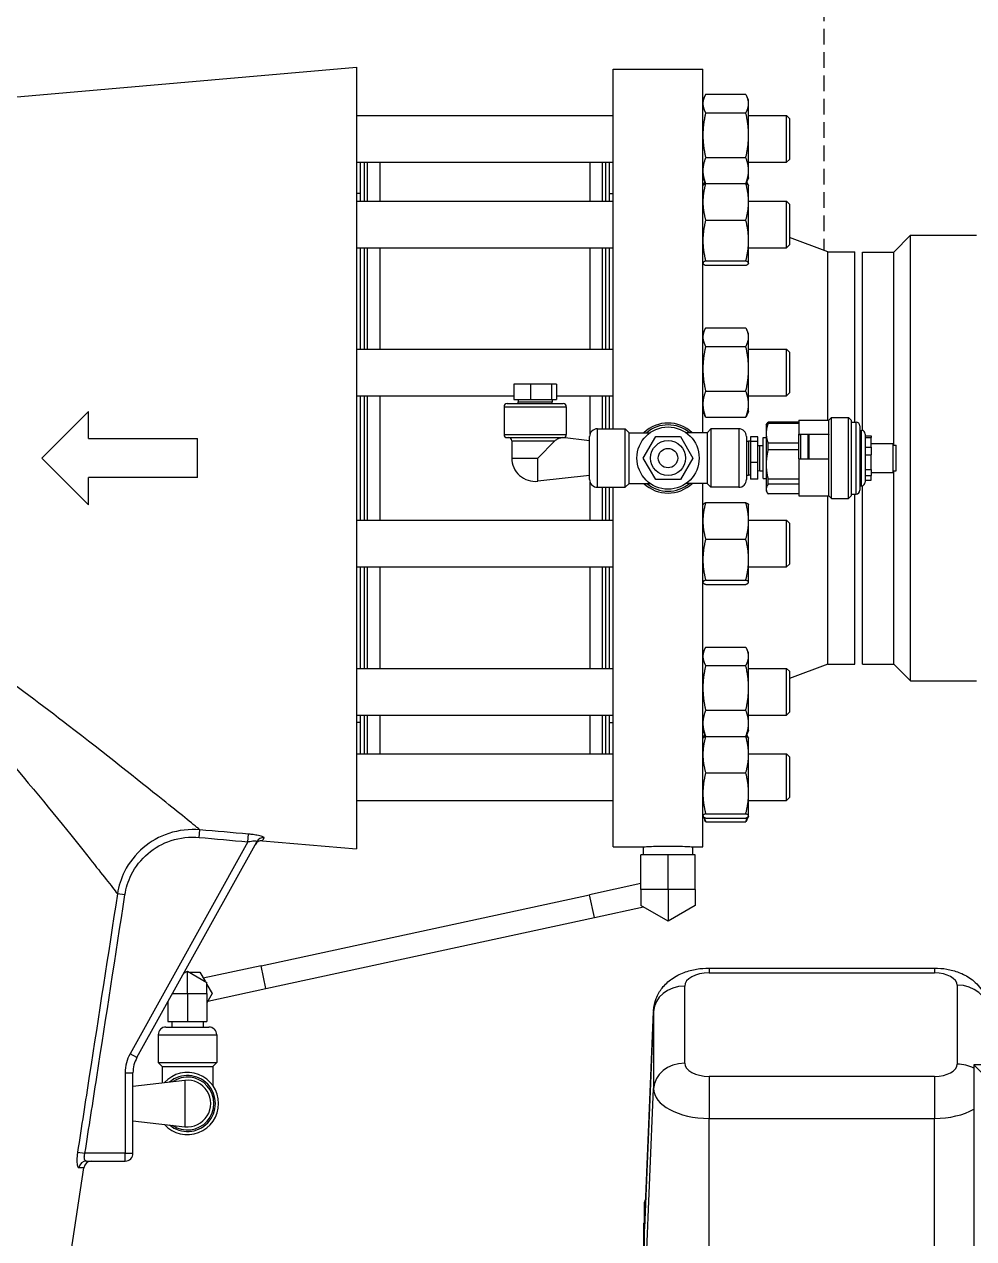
# Model space of a CAD drawing. Header units: inches. Extents: x -883 to 808, y -248 to 1051.
# Drawn here: x 307.7 to 322.95, y -110.91 to -91.39 of the extents above; entities that cross this region are included whole.
import ezdxf

# ---------------------------------------------------------------- set-up
doc = ezdxf.new("R2010")
doc.units = ezdxf.units.IN
doc.header["$MEASUREMENT"] = 0
doc.linetypes.add('HIDDEN', pattern=[0.375, 0.25, -0.125])
doc.layers.get('0').update_dxf_attribs({"linetype": 'CONTINUOUS'})
doc.layers.add('EQUIPMENT - COMPRESSORS', color=41, linetype='CONTINUOUS')
doc.layers.add('P-HSS', color=6, linetype='CONTINUOUS')

# ---------------------------------------------------------------- blocks, each defined once
blk = doc.blocks.new('A$Ce5854fb8')
for p, q in [((76.151, 85.101), (84.135, 85.8)), ((84.135, 85.8), (84.135, 73.234)), ((88.258, 79.987), (88.258, 85.767)), ((88.258, 85.767), (89.698, 85.767)), ((89.698, 79.924), (89.698, 85.767)), ((89.698, 85.271), (89.727, 85.332)), ((89.743, 85.364), (90.387, 85.364)), ((90.432, 85.271), (90.404, 85.332)), ((90.432, 85.215), (90.432, 85.271)), ((90.432, 84.707), (90.432, 85.215)), ((84.135, 85.021), (88.258, 85.021)), ((89.743, 85.066), (90.387, 85.066)), ((90.432, 85.021), (91.042, 85.021)), ((91.042, 84.271), (91.042, 85.021)), ((91.088, 84.974), (91.042, 85.021)), ((91.088, 84.974), (91.088, 84.318)), ((90.432, 84.138), (90.432, 84.707)), ((89.743, 84.347), (90.387, 84.347)), ((84.135, 84.271), (88.258, 84.271)), ((84.198, 83.647), (84.198, 84.271)), ((84.261, 83.647), (84.261, 84.271)), ((84.311, 83.647), (84.311, 84.271)), ((84.511, 83.647), (84.511, 84.271)), ((87.886, 83.647), (87.886, 84.271)), ((88.086, 83.647), (88.086, 84.271)), ((88.136, 83.647), (88.136, 84.271)), ((88.198, 83.647), (88.198, 84.271)), ((90.432, 84.271), (91.042, 84.271)), ((90.432, 84.021), (90.432, 84.138)), ((91.088, 84.318), (91.042, 84.271)), ((89.698, 84.021), (89.727, 83.96)), ((89.7, 83.9), (89.727, 83.958)), ((90.432, 84.021), (90.404, 83.96)), ((90.431, 83.9), (90.404, 83.958)), ((84.198, 83.767), (84.135, 83.767)), ((88.198, 83.767), (88.258, 83.767)), ((89.698, 83.897), (89.7, 83.9)), ((89.743, 83.929), (90.387, 83.929)), ((90.432, 83.897), (90.431, 83.9)), ((90.432, 83.635), (90.432, 83.897)), ((84.135, 83.647), (88.258, 83.647)), ((90.432, 83.647), (91.042, 83.647)), ((90.432, 83.013), (90.432, 83.635)), ((91.042, 82.897), (91.042, 83.647)), ((91.088, 83.6), (91.042, 83.647)), ((91.088, 83.6), (91.088, 82.944)), ((89.743, 83.342), (90.387, 83.342)), ((90.432, 82.65), (90.432, 83.013)), ((91.707, 82.832), (91.088, 83.061)), ((92.763, 82.829), (93.031, 83.097)), ((93.031, 75.937), (93.031, 83.097)), ((93.031, 83.097), (94.094, 83.097)), ((84.135, 82.897), (88.258, 82.897)), ((84.198, 81.266), (84.198, 82.897)), ((84.261, 81.266), (84.261, 82.897)), ((84.311, 81.266), (84.311, 82.897)), ((84.511, 81.266), (84.511, 82.897)), ((87.886, 81.266), (87.886, 82.897)), ((88.086, 81.266), (88.086, 82.897)), ((88.136, 81.266), (88.136, 82.897)), ((88.198, 81.266), (88.198, 82.897)), ((90.432, 82.897), (91.042, 82.897)), ((91.088, 82.944), (91.042, 82.897)), ((91.707, 80.126), (91.707, 82.832)), ((91.707, 82.832), (92.138, 82.832)), ((92.138, 80.095), (92.138, 82.832)), ((92.263, 79.96), (92.263, 82.829)), ((92.263, 82.829), (92.763, 82.829)), ((92.763, 79.722), (92.763, 82.829)), ((89.698, 82.647), (89.7, 82.644)), ((89.743, 82.685), (90.387, 82.685)), ((89.743, 82.615), (90.387, 82.615)), ((90.432, 82.647), (90.431, 82.644)), ((90.432, 82.647), (90.432, 82.65)), ((89.743, 81.61), (90.387, 81.61)), ((89.698, 81.516), (89.727, 81.578)), ((90.432, 81.516), (90.404, 81.578)), ((90.432, 81.46), (90.432, 81.516)), ((90.432, 80.952), (90.432, 81.46)), ((84.135, 81.266), (88.258, 81.266)), ((89.743, 81.311), (90.387, 81.311)), ((90.432, 81.266), (91.042, 81.266)), ((91.042, 80.516), (91.042, 81.266)), ((91.088, 81.219), (91.042, 81.266)), ((91.088, 81.219), (91.088, 80.563)), ((90.432, 80.383), (90.432, 80.952)), ((86.662, 80.707), (86.662, 80.457)), ((86.928, 80.707), (86.662, 80.707)), ((86.928, 80.707), (86.928, 80.457)), ((87.268, 80.707), (86.928, 80.707)), ((87.344, 80.707), (87.268, 80.707)), ((87.268, 80.707), (87.268, 80.457)), ((87.344, 80.707), (87.344, 80.457)), ((84.135, 80.516), (86.662, 80.516)), ((84.198, 78.518), (84.198, 80.516)), ((84.261, 78.518), (84.261, 80.516)), ((84.311, 78.518), (84.311, 80.516)), ((84.511, 78.518), (84.511, 80.516)), ((86.662, 80.457), (86.928, 80.457)), ((86.73, 80.457), (86.73, 80.423)), ((86.73, 80.423), (87.277, 80.423)), ((86.731, 80.392), (86.73, 80.423)), ((86.928, 80.457), (87.268, 80.457)), ((87.268, 80.457), (87.344, 80.457)), ((87.276, 80.392), (87.277, 80.423)), ((87.277, 80.457), (87.277, 80.423)), ((87.344, 80.516), (88.258, 80.516)), ((87.886, 79.905), (87.886, 80.516)), ((88.086, 79.987), (88.086, 80.516)), ((88.136, 79.987), (88.136, 80.516)), ((88.198, 79.987), (88.198, 80.516)), ((89.743, 80.593), (90.387, 80.593)), ((90.432, 80.516), (91.042, 80.516)), ((91.088, 80.563), (91.042, 80.516)), ((79.827, 80.267), (79.077, 79.517)), ((79.827, 79.829), (79.827, 80.267)), ((86.503, 80.342), (87.503, 80.342)), ((86.503, 80.342), (86.503, 79.895)), ((86.553, 80.392), (87.453, 80.392)), ((87.503, 80.342), (87.503, 79.895)), ((89.698, 80.266), (89.727, 80.205)), ((90.432, 80.266), (90.404, 80.205)), ((90.432, 80.266), (90.432, 80.383)), ((89.743, 80.173), (90.387, 80.173)), ((90.715, 80.045), (90.732, 80.075)), ((90.715, 80.045), (90.715, 79.914)), ((90.745, 80.072), (90.745, 80.094)), ((91.24, 80.094), (90.745, 80.094)), ((91.24, 80.072), (90.745, 80.072)), ((91.24, 80.126), (91.24, 79.899)), ((91.24, 80.126), (91.724, 80.126)), ((91.724, 80.126), (91.765, 80.167)), ((91.724, 79.899), (91.724, 80.126)), ((91.765, 78.867), (91.765, 80.167)), ((91.765, 80.167), (92.039, 80.167)), ((92.039, 78.867), (92.039, 80.167)), ((92.085, 80.121), (92.039, 80.167)), ((92.085, 78.913), (92.085, 80.121)), ((92.085, 80.095), (92.159, 80.095)), ((92.159, 78.939), (92.159, 80.095)), ((92.219, 80.035), (92.219, 78.999)), ((86.503, 79.895), (87.503, 79.895)), ((86.553, 79.845), (87.453, 79.845)), ((87.878, 79.796), (87.443, 79.845)), ((87.878, 79.172), (87.878, 79.862)), ((88.003, 79.047), (88.003, 79.987)), ((88.003, 79.987), (88.448, 79.987)), ((88.448, 79.047), (88.448, 79.987)), ((88.511, 79.924), (88.448, 79.987)), ((88.511, 79.109), (88.511, 79.924)), ((88.511, 79.924), (88.849, 79.924)), ((88.741, 79.517), (88.94, 79.861)), ((88.94, 79.861), (89.337, 79.861)), ((89.337, 79.861), (89.535, 79.517)), ((89.766, 79.924), (89.428, 79.924)), ((89.766, 79.924), (89.828, 79.987)), ((89.766, 79.924), (89.766, 79.109)), ((89.828, 79.987), (89.828, 79.047)), ((90.273, 79.987), (89.828, 79.987)), ((90.273, 79.987), (90.273, 79.047)), ((90.398, 79.862), (90.398, 79.172)), ((90.583, 79.857), (90.463, 79.857)), ((90.463, 79.857), (90.463, 79.784)), ((90.583, 79.784), (90.583, 79.857)), ((90.665, 79.188), (90.665, 79.845)), ((90.665, 79.845), (90.715, 79.845)), ((90.715, 79.914), (90.715, 79.414)), ((91.24, 79.899), (91.724, 79.899)), ((91.24, 79.896), (91.24, 79.899)), ((91.24, 79.896), (91.264, 79.896)), ((91.24, 79.756), (91.24, 79.896)), ((91.392, 79.896), (91.264, 79.896)), ((91.264, 79.896), (91.264, 79.504)), ((91.392, 79.896), (91.408, 79.896)), ((91.392, 79.504), (91.392, 79.896)), ((91.4, 79.504), (91.4, 79.896)), ((91.719, 79.896), (91.408, 79.896)), ((91.408, 79.504), (91.408, 79.896)), ((91.724, 79.899), (91.719, 79.896)), ((91.719, 79.504), (91.719, 79.896)), ((92.219, 79.962), (92.247, 79.962)), ((92.247, 79.072), (92.247, 79.962)), ((92.307, 79.902), (92.307, 79.132)), ((92.307, 79.872), (92.4, 79.872)), ((92.307, 79.847), (92.4, 79.847)), ((92.4, 79.872), (92.4, 79.847)), ((92.4, 79.69), (92.4, 79.847)), ((81.577, 79.204), (81.577, 79.829)), ((86.628, 79.795), (87.321, 79.795)), ((86.628, 79.795), (86.628, 79.517)), ((87.321, 79.795), (87.045, 79.517)), ((90.398, 79.79), (90.429, 79.791)), ((90.429, 79.791), (90.429, 79.243)), ((90.463, 79.791), (90.429, 79.791)), ((90.463, 79.784), (90.463, 79.444)), ((90.583, 79.784), (90.463, 79.784)), ((90.583, 79.444), (90.583, 79.784)), ((90.583, 79.719), (90.612, 79.719)), ((90.612, 79.314), (90.612, 79.719)), ((90.612, 79.719), (90.665, 79.719)), ((90.745, 79.65), (90.745, 79.756)), ((91.24, 79.756), (90.745, 79.756)), ((91.24, 79.65), (90.745, 79.65)), ((91.24, 79.65), (91.24, 79.756)), ((91.24, 79.504), (91.24, 79.65)), ((92.307, 79.69), (92.4, 79.69)), ((92.4, 79.749), (92.754, 79.749)), ((92.4, 79.69), (92.4, 79.569)), ((92.754, 79.284), (92.754, 79.749)), ((92.754, 79.722), (92.801, 79.722)), ((92.801, 79.311), (92.801, 79.722)), ((79.077, 79.517), (79.827, 78.767)), ((86.628, 79.517), (87.045, 79.517)), ((87.045, 79.144), (87.045, 79.517)), ((88.94, 79.173), (88.741, 79.517)), ((89.535, 79.517), (89.337, 79.173)), ((91.24, 79.504), (91.724, 79.504)), ((91.24, 79.504), (91.24, 78.908)), ((91.24, 79.504), (91.264, 79.504)), ((91.24, 79.504), (91.24, 79.504)), ((91.264, 79.504), (91.392, 79.504)), ((91.392, 79.504), (91.408, 79.504)), ((91.408, 79.504), (91.719, 79.504)), ((91.719, 79.504), (91.724, 79.504)), ((91.724, 78.908), (91.724, 79.504)), ((92.307, 79.569), (92.4, 79.569)), ((92.4, 79.335), (92.4, 79.569)), ((90.583, 79.444), (90.463, 79.444)), ((90.463, 79.444), (90.463, 79.177)), ((90.583, 79.177), (90.583, 79.444)), ((90.583, 79.315), (90.612, 79.314)), ((90.612, 79.314), (90.665, 79.314)), ((90.715, 79.414), (90.715, 79.017)), ((92.307, 79.335), (92.4, 79.335)), ((92.4, 79.335), (92.4, 79.239)), ((92.4, 79.284), (92.754, 79.284)), ((92.754, 79.311), (92.801, 79.311)), ((92.763, 76.204), (92.763, 79.311)), ((79.827, 78.767), (79.827, 79.204)), ((87.878, 79.238), (87.045, 79.144)), ((87.886, 78.518), (87.886, 79.129)), ((88.511, 79.109), (88.448, 79.047)), ((88.511, 79.109), (88.849, 79.109)), ((89.337, 79.173), (88.94, 79.173)), ((89.766, 79.109), (89.428, 79.109)), ((89.698, 73.267), (89.698, 79.109)), ((89.766, 79.109), (89.828, 79.047)), ((90.398, 79.244), (90.429, 79.243)), ((90.463, 79.243), (90.429, 79.243)), ((90.583, 79.177), (90.463, 79.177)), ((90.665, 79.188), (90.715, 79.188)), ((90.745, 79.095), (90.745, 79.179)), ((91.24, 79.179), (90.745, 79.179)), ((91.24, 79.095), (90.745, 79.095)), ((92.219, 79.072), (92.247, 79.072)), ((92.263, 76.204), (92.263, 79.074)), ((92.307, 79.239), (92.4, 79.239)), ((92.307, 79.162), (92.4, 79.162)), ((92.4, 79.162), (92.4, 79.239)), ((88.003, 79.047), (88.448, 79.047)), ((88.086, 78.518), (88.086, 79.047)), ((88.136, 78.518), (88.136, 79.047)), ((88.198, 78.518), (88.198, 79.047)), ((88.258, 73.267), (88.258, 79.047)), ((90.273, 79.047), (89.828, 79.047)), ((90.715, 79.017), (90.715, 78.989)), ((90.715, 78.989), (90.732, 78.959)), ((91.24, 78.94), (90.745, 78.94)), ((91.24, 78.908), (91.724, 78.908)), ((91.707, 76.202), (91.707, 78.908)), ((91.724, 78.908), (91.765, 78.867)), ((91.765, 78.867), (92.039, 78.867)), ((92.085, 78.913), (92.039, 78.867)), ((92.085, 78.939), (92.159, 78.939)), ((92.138, 76.202), (92.138, 78.939)), ((89.698, 78.768), (89.7, 78.771)), ((89.743, 78.8), (90.387, 78.8)), ((90.432, 78.768), (90.431, 78.771)), ((90.432, 78.506), (90.432, 78.768)), ((84.135, 78.518), (88.258, 78.518)), ((90.432, 78.518), (91.042, 78.518)), ((90.432, 77.884), (90.432, 78.506)), ((91.042, 77.768), (91.042, 78.518)), ((91.088, 78.471), (91.042, 78.518)), ((91.088, 78.471), (91.088, 77.814)), ((89.743, 78.213), (90.387, 78.213)), ((84.135, 77.768), (88.258, 77.768)), ((84.198, 76.137), (84.198, 77.768)), ((84.261, 76.137), (84.261, 77.768)), ((84.311, 76.137), (84.311, 77.768)), ((84.511, 76.137), (84.511, 77.768)), ((87.886, 76.137), (87.886, 77.768)), ((88.086, 76.137), (88.086, 77.768)), ((88.136, 76.137), (88.136, 77.768)), ((88.198, 76.137), (88.198, 77.768)), ((90.432, 77.521), (90.432, 77.884)), ((90.432, 77.768), (91.042, 77.768)), ((91.088, 77.814), (91.042, 77.768)), ((89.698, 77.518), (89.7, 77.515)), ((89.743, 77.556), (90.387, 77.556)), ((90.432, 77.518), (90.431, 77.515)), ((90.432, 77.518), (90.432, 77.521)), ((89.743, 77.486), (90.387, 77.486)), ((89.698, 76.387), (89.727, 76.449)), ((89.743, 76.48), (90.387, 76.48)), ((90.432, 76.387), (90.404, 76.449)), ((90.432, 76.331), (90.432, 76.387)), ((90.432, 75.823), (90.432, 76.331)), ((84.135, 76.137), (88.258, 76.137)), ((89.743, 76.182), (90.387, 76.182)), ((90.432, 76.137), (91.042, 76.137)), ((91.042, 75.387), (91.042, 76.137)), ((91.088, 76.09), (91.042, 76.137)), ((91.707, 76.202), (91.088, 75.972)), ((91.707, 76.202), (92.138, 76.202)), ((92.263, 76.204), (92.763, 76.204)), ((92.763, 76.204), (93.031, 75.937)), ((91.088, 76.09), (91.088, 75.434)), ((93.031, 75.937), (94.094, 75.937)), ((90.432, 75.254), (90.432, 75.823)), ((84.135, 75.387), (88.258, 75.387)), ((84.198, 74.763), (84.198, 75.387)), ((84.261, 74.763), (84.261, 75.387)), ((84.311, 74.763), (84.311, 75.387)), ((84.511, 74.763), (84.511, 75.387)), ((87.886, 74.763), (87.886, 75.387)), ((88.086, 74.763), (88.086, 75.387)), ((88.136, 74.763), (88.136, 75.387)), ((88.198, 74.763), (88.198, 75.387)), ((89.743, 75.464), (90.387, 75.464)), ((90.432, 75.387), (91.042, 75.387)), ((91.088, 75.434), (91.042, 75.387)), ((84.198, 75.267), (84.135, 75.267)), ((88.198, 75.267), (88.258, 75.267)), ((90.432, 75.137), (90.432, 75.254)), ((89.698, 75.137), (89.727, 75.076)), ((89.698, 75.013), (89.7, 75.016)), ((89.7, 75.016), (89.727, 75.074)), ((89.743, 75.044), (90.387, 75.044)), ((90.432, 75.137), (90.404, 75.076)), ((90.431, 75.016), (90.404, 75.074)), ((90.432, 75.013), (90.431, 75.016)), ((90.432, 74.751), (90.432, 75.013)), ((84.135, 74.763), (88.258, 74.763)), ((90.432, 74.763), (91.042, 74.763)), ((91.042, 74.013), (91.042, 74.763)), ((91.088, 74.716), (91.042, 74.763)), ((90.432, 74.129), (90.432, 74.751)), ((91.088, 74.716), (91.088, 74.06)), ((89.743, 74.458), (90.387, 74.458)), ((84.135, 74.013), (88.258, 74.013)), ((90.432, 73.766), (90.432, 74.129)), ((90.432, 74.013), (91.042, 74.013)), ((91.088, 74.06), (91.042, 74.013)), ((89.743, 73.801), (90.387, 73.801)), ((89.698, 73.763), (89.7, 73.76)), ((89.7, 73.76), (89.727, 73.701)), ((89.743, 73.731), (90.387, 73.731)), ((89.743, 73.67), (90.387, 73.67)), ((90.431, 73.76), (90.404, 73.701)), ((90.432, 73.763), (90.431, 73.76)), ((90.432, 73.763), (90.432, 73.766)), ((81.606, 73.419), (81.617, 73.541)), ((82.386, 73.349), (82.397, 73.472)), ((82.386, 73.349), (80.496, 69.941)), ((80.605, 69.88), (82.53, 73.35)), ((82.623, 73.366), (84.135, 73.234)), ((88.258, 73.267), (88.718, 73.267)), ((88.742, 73.14), (88.742, 73.268)), ((89.535, 73.14), (89.535, 73.268)), ((89.558, 73.267), (89.698, 73.267)), ((89.138, 73.14), (88.701, 73.14)), ((88.701, 72.58), (88.701, 73.14)), ((89.576, 73.14), (89.138, 73.14)), ((89.138, 72.58), (89.138, 73.14)), ((89.576, 72.58), (89.576, 73.14)), ((88.701, 72.677), (87.877, 72.499)), ((80.412, 72.494), (80.292, 72.513)), ((82.599, 71.357), (87.877, 72.499)), ((87.956, 72.132), (87.877, 72.499)), ((89.138, 72.58), (88.701, 72.58)), ((88.701, 72.58), (88.701, 72.327)), ((89.576, 72.58), (89.138, 72.58)), ((89.138, 72.58), (89.138, 72.074)), ((89.576, 72.58), (89.576, 72.327)), ((87.956, 72.132), (88.744, 72.302)), ((89.138, 72.074), (88.701, 72.327)), ((89.576, 72.327), (89.138, 72.074)), ((82.678, 70.991), (87.956, 72.132)), ((81.357, 71.236), (81.417, 71.271)), ((81.367, 71.254), (81.388, 71.254)), ((81.417, 70.91), (81.417, 71.271)), ((81.417, 71.271), (81.73, 71.09)), ((81.446, 71.254), (81.616, 71.254)), ((81.616, 71.254), (81.7, 71.107)), ((82.599, 71.357), (81.672, 71.157)), ((82.678, 70.991), (82.599, 71.357)), ((89.798, 71.319), (89.798, 71.241)), ((89.798, 71.319), (93.42, 71.319)), ((93.42, 71.319), (93.42, 71.241)), ((81.73, 70.91), (81.73, 71.09)), ((81.73, 71.056), (81.814, 70.91)), ((89.798, 71.241), (93.42, 71.241)), ((81.176, 70.91), (81.417, 70.91)), ((81.417, 70.91), (81.417, 70.46)), ((81.417, 70.91), (81.73, 70.91)), ((81.73, 70.91), (81.73, 70.46)), ((81.814, 70.91), (81.73, 70.763)), ((81.744, 70.789), (82.678, 70.991)), ((89.406, 69.79), (89.406, 71.03)), ((93.784, 71.045), (93.784, 69.774)), ((81.104, 70.763), (81.1, 70.772)), ((81.104, 70.781), (81.104, 70.46)), ((88.761, 67.127), (88.906, 70.623)), ((88.906, 70.634), (88.762, 67.14)), ((88.906, 70.623), (88.906, 69.383)), ((81.072, 70.372), (81.762, 70.372)), ((81.104, 70.46), (81.417, 70.46)), ((81.164, 70.46), (81.164, 70.372)), ((81.417, 70.46), (81.73, 70.46)), ((81.67, 70.46), (81.67, 70.372)), ((80.947, 70.247), (81.887, 70.247)), ((80.947, 70.247), (80.947, 69.802)), ((81.887, 70.247), (81.887, 69.802)), ((80.605, 69.88), (80.496, 69.941)), ((80.947, 69.802), (81.887, 69.802)), ((81.01, 69.739), (80.947, 69.802)), ((81.01, 69.739), (81.825, 69.739)), ((81.01, 69.739), (81.01, 69.474)), ((81.825, 69.739), (81.887, 69.802)), ((81.825, 69.739), (81.825, 69.432)), ((94.049, 69.764), (94.194, 69.619)), ((94.049, 69.764), (94.049, 42.764)), ((116.049, 69.764), (94.049, 69.764)), ((80.417, 69.638), (80.542, 69.638)), ((80.417, 69.638), (80.417, 68.342)), ((80.542, 68.342), (80.542, 69.638)), ((80.542, 69.421), (81.376, 69.515)), ((81.376, 69.515), (81.376, 68.769)), ((89.798, 69.579), (89.798, 68.903)), ((93.42, 69.579), (89.798, 69.579)), ((93.42, 69.579), (93.42, 68.903)), ((88.761, 65.888), (88.906, 69.383)), ((80.542, 68.863), (81.376, 68.769)), ((89.798, 65.33), (89.798, 68.903)), ((89.798, 68.903), (93.42, 68.903)), ((93.42, 65.33), (93.42, 68.903)), ((79.651, 68.36), (79.77, 68.342)), ((80.417, 68.342), (79.77, 68.342)), ((80.417, 68.217), (80.417, 68.342)), ((80.417, 68.342), (80.542, 68.342)), ((79.793, 68.217), (80.417, 68.217)), ((79.551, 66.763), (79.753, 68.11)), ((79.753, 68.11), (79.672, 68.11)), ((88.761, 67.127), (88.761, 67.557)), ((88.75, 65.121), (88.75, 67.22)), ((88.761, 65.888), (88.761, 67.127))]:
    blk.add_line(p, q)
for radius in [0.5, 0.281, 0.156]:
    blk.add_circle((89.138, 79.517), radius)
for centre, radius, start, end in [((86.553, 80.342), 0.05, 90, 180), ((87.453, 80.342), 0.05, 0, 90), ((89.138, 79.517), 0.563, 46.4227, 133.5773), ((89.138, 79.517), 0.533, 49.93, 130.07), ((92.159, 80.035), 0.06, 0, 90), ((86.553, 79.895), 0.05, 180, 270), ((86.578, 79.795), 0.05, 0, 90), ((87.453, 79.895), 0.05, 270, 0), ((88.003, 79.862), 0.125, 90, 180), ((90.273, 79.862), 0.125, 0, 90), ((92.247, 79.902), 0.06, 0, 90), ((87.003, 79.517), 0.375, 180, 276.3852), ((88.003, 79.172), 0.125, 180, 270), ((89.138, 79.517), 0.563, 226.4227, 313.5773), ((89.138, 79.517), 0.533, 229.93, 310.07), ((90.273, 79.172), 0.125, 270, 0), ((92.247, 79.132), 0.06, 270, 0), ((92.159, 78.999), 0.06, 270, 0), ((82.612, 73.242), 0.125, 85, 150.9881), ((81.072, 70.247), 0.125, 90, 180), ((81.762, 70.247), 0.125, 0, 90), ((81.042, 69.638), 0.625, 150.9881, 180), ((81.042, 69.638), 0.5, 150.9881, 180), ((81.417, 69.142), 0.5, 222.2052, 137.7948), ((81.417, 69.142), 0.45, 230.0575, 129.9425), ((81.417, 69.142), 0.425, 235.5423, 124.4577), ((81.417, 69.142), 0.375, 263.6148, 96.3852), ((80.417, 68.342), 0.125, 270, 0), ((79.876, 68.092), 0.125, 90, 171.4833)]:
    blk.add_arc(centre, radius, start, end)
for centre, major_axis, ratio, start_param, end_param in [((82.639, 73.29), (-0.109, 0.061), 0.990453, 5.127222, 6.283185), ((89.798, 71.03), (-0.392, 0), 0.538183, 4.712389, 6.283185), ((93.42, 71.045), (0.363, 0), 0.538183, 0, 1.570796), ((89.406, 70.608), (-0.5, 0), 0.842828, 4.712389, 6.248279), ((93.784, 70.624), (0.5, 0), 0.842828, 0.034907, 1.570796), ((89.798, 70.623), (-0.892, 0), 0.538183, 6.260885, 6.283185), ((89.406, 69.368), (-0.5, 0), 0.842828, 4.712389, 6.248279), ((89.798, 69.79), (-0.392, 0), 0.538183, 0, 1.570796), ((93.42, 69.774), (0.363, 0), 0.538183, 4.712389, 6.283185), ((93.784, 69.353), (-0.5, 0), 0.842828, 4.153462, 4.712389), ((89.798, 69.383), (-0.892, 0), 0.538183, 0, 1.570796), ((93.42, 69.368), (0.863, 0), 0.538183, 4.712389, 5.528115), ((79.793, 68.092), (0, 0.125), 0.978266, 0, 1.422151), ((89, 67.557), (-0.238, 0), 0.538183, 5.874209, 6.283185), ((89, 67.22), (-0.25, 0), 0.538183, 5.977486, 6.283185), ((89.798, 67.127), (-1.037, 0), 0.538183, 6.260885, 6.283185)]:
    blk.add_ellipse(centre, major_axis=major_axis, ratio=ratio, start_param=start_param, end_param=end_param)
for points, weights in [([(89.743, 85.364), (89.698, 85.284), (89.698, 85.215)], [1, 1.0379548493, 1]), ([(90.432, 85.215), (90.432, 85.284), (90.387, 85.364)], [1, 1.0379548493, 1]), ([(89.698, 85.215), (89.698, 85.146), (89.743, 85.066)], [1, 1.0379548493, 1]), ([(90.387, 85.066), (90.432, 85.146), (90.432, 85.215)], [1, 1.0379548493, 1]), ([(89.743, 85.066), (89.698, 84.873), (89.698, 84.707)], [1, 1.0379548493, 1]), ([(90.432, 84.707), (90.432, 84.873), (90.387, 85.066)], [1, 1.0379548493, 1]), ([(89.698, 84.707), (89.698, 84.54), (89.743, 84.347)], [1, 1.0379548493, 1]), ([(90.387, 84.347), (90.432, 84.54), (90.432, 84.707)], [1, 1.0379548493, 1]), ([(89.743, 84.347), (89.698, 84.235), (89.698, 84.138)], [1, 1.0379548493, 1]), ([(90.432, 84.138), (90.432, 84.235), (90.387, 84.347)], [1, 1.0379548493, 1]), ([(89.698, 84.138), (89.698, 84.041), (89.743, 83.929)], [1, 1.03781464712, 1.00027936857]), ([(90.388, 83.929), (90.432, 84.041), (90.432, 84.138)], [1.00027936857, 1.03781464712, 1]), ([(89.727, 83.959), (89.715, 83.934), (89.709, 83.91)], [1.01184255512, 1.01939568559, 1.01895290532]), ([(89.743, 83.929), (89.734, 83.944), (89.727, 83.96)], [1.00037089399, 1.00761873261, 1.01204330635]), ([(90.404, 83.96), (90.397, 83.944), (90.388, 83.929)], [1.01204330635, 1.00761873261, 1.00037089399]), ([(90.422, 83.91), (90.415, 83.934), (90.403, 83.959)], [1.01895290532, 1.01939568559, 1.01184255512]), ([(89.743, 83.929), (89.698, 83.771), (89.698, 83.635)], [1, 1.0379548493, 1]), ([(89.7, 83.9), (89.706, 83.913), (89.743, 83.929)], [1.01100525831, 1.03127747287, 1]), ([(90.432, 83.635), (90.432, 83.771), (90.387, 83.929)], [1, 1.0379548493, 1]), ([(90.387, 83.929), (90.425, 83.913), (90.431, 83.9)], [1, 1.03127747287, 1.01100525831]), ([(89.698, 83.635), (89.698, 83.499), (89.743, 83.342)], [1, 1.0379548493, 1]), ([(90.387, 83.342), (90.432, 83.499), (90.432, 83.635)], [1, 1.0379548493, 1]), ([(89.743, 83.342), (89.698, 83.166), (89.698, 83.013)], [1, 1.0379548493, 1]), ([(90.432, 83.013), (90.432, 83.166), (90.387, 83.342)], [1, 1.0379548493, 1]), ([(89.698, 83.013), (89.698, 82.861), (89.743, 82.685)], [1, 1.0379548493, 1]), ([(90.387, 82.685), (90.432, 82.861), (90.432, 83.013)], [1, 1.0379548493, 1]), ([(89.743, 82.685), (89.698, 82.666), (89.698, 82.65)], [1, 1.0379548493, 1]), ([(89.698, 82.65), (89.698, 82.633), (89.743, 82.615)], [1, 1.0379548493, 1]), ([(90.432, 82.65), (90.432, 82.666), (90.387, 82.685)], [1, 1.0379548493, 1]), ([(90.387, 82.615), (90.432, 82.633), (90.432, 82.65)], [1, 1.0379548493, 1]), ([(89.743, 81.61), (89.698, 81.53), (89.698, 81.46)], [1, 1.0379548493, 1]), ([(90.432, 81.46), (90.432, 81.53), (90.387, 81.61)], [1, 1.0379548493, 1]), ([(89.698, 81.46), (89.698, 81.391), (89.743, 81.311)], [1, 1.0379548493, 1]), ([(90.387, 81.311), (90.432, 81.391), (90.432, 81.46)], [1, 1.0379548493, 1]), ([(89.743, 81.311), (89.698, 81.119), (89.698, 80.952)], [1, 1.0379548493, 1]), ([(90.432, 80.952), (90.432, 81.119), (90.387, 81.311)], [1, 1.0379548493, 1]), ([(89.698, 80.952), (89.698, 80.785), (89.743, 80.593)], [1, 1.0379548493, 1]), ([(90.387, 80.593), (90.432, 80.785), (90.432, 80.952)], [1, 1.0379548493, 1]), ([(89.743, 80.593), (89.698, 80.48), (89.698, 80.383)], [1, 1.0379548493, 1]), ([(90.432, 80.383), (90.432, 80.48), (90.387, 80.593)], [1, 1.0379548493, 1]), ([(89.698, 80.383), (89.698, 80.285), (89.743, 80.173)], [1, 1.0379548493, 1]), ([(90.387, 80.173), (90.432, 80.285), (90.432, 80.383)], [1, 1.0379548493, 1]), ([(89.743, 80.173), (89.734, 80.189), (89.727, 80.205)], [1, 1.00750608177, 1.01204330635]), ([(90.404, 80.205), (90.396, 80.189), (90.387, 80.173)], [1.01204330635, 1.00750608177, 1]), ([(90.745, 80.072), (90.715, 79.99), (90.715, 79.914)], [1.05582395874, 1.05252804715, 1]), ([(90.732, 80.075), (90.737, 80.084), (90.745, 80.094)], [1.05126615015, 1.05501778614, 1.05582395874]), ([(90.715, 79.914), (90.715, 79.839), (90.745, 79.756)], [1, 1.05252804715, 1.05582395874]), ([(79.827, 79.829), (80.691, 79.829), (81.577, 79.829)], [1, 1.00007875, 1]), ([(90.745, 79.65), (90.715, 79.527), (90.715, 79.414)], [1.05582395874, 1.05252804715, 1]), ([(90.715, 79.414), (90.715, 79.302), (90.745, 79.179)], [1, 1.05252804715, 1.05582395874]), ([(81.577, 79.204), (80.691, 79.204), (79.827, 79.204)], [1, 1.00007875, 1]), ([(90.745, 79.095), (90.715, 79.054), (90.715, 79.017)], [1.05582395874, 1.05252804715, 1]), ([(90.715, 79.017), (90.715, 78.98), (90.745, 78.94)], [1, 1.05252804715, 1.05582395874]), ([(89.743, 78.8), (89.698, 78.642), (89.698, 78.506)], [1, 1.0379548493, 1]), ([(89.7, 78.771), (89.706, 78.784), (89.743, 78.8)], [1.01100525831, 1.03127747287, 1]), ([(90.432, 78.506), (90.432, 78.642), (90.387, 78.8)], [1, 1.0379548493, 1]), ([(90.387, 78.8), (90.425, 78.784), (90.431, 78.771)], [1, 1.03127747287, 1.01100525831]), ([(89.698, 78.506), (89.698, 78.37), (89.743, 78.213)], [1, 1.0379548493, 1]), ([(90.387, 78.213), (90.432, 78.37), (90.432, 78.506)], [1, 1.0379548493, 1]), ([(89.743, 78.213), (89.698, 78.037), (89.698, 77.884)], [1, 1.0379548493, 1]), ([(90.432, 77.884), (90.432, 78.037), (90.387, 78.213)], [1, 1.0379548493, 1]), ([(89.698, 77.884), (89.698, 77.732), (89.743, 77.556)], [1, 1.0379548493, 1]), ([(90.387, 77.556), (90.432, 77.732), (90.432, 77.884)], [1, 1.0379548493, 1]), ([(89.743, 77.556), (89.698, 77.537), (89.698, 77.521)], [1, 1.0379548493, 1]), ([(89.698, 77.521), (89.698, 77.504), (89.743, 77.486)], [1, 1.0379548493, 1]), ([(90.432, 77.521), (90.432, 77.537), (90.387, 77.556)], [1, 1.0379548493, 1]), ([(90.387, 77.486), (90.432, 77.504), (90.432, 77.521)], [1, 1.0379548493, 1]), ([(89.743, 76.48), (89.698, 76.4), (89.698, 76.331)], [1, 1.0379548493, 1]), ([(89.698, 76.331), (89.698, 76.262), (89.743, 76.182)], [1, 1.0379548493, 1]), ([(90.432, 76.331), (90.432, 76.4), (90.387, 76.48)], [1, 1.0379548493, 1]), ([(90.387, 76.182), (90.432, 76.262), (90.432, 76.331)], [1, 1.0379548493, 1]), ([(89.743, 76.182), (89.698, 75.989), (89.698, 75.823)], [1, 1.0379548493, 1]), ([(90.432, 75.823), (90.432, 75.989), (90.387, 76.182)], [1, 1.0379548493, 1]), ([(89.698, 75.823), (89.698, 75.656), (89.743, 75.464)], [1, 1.0379548493, 1]), ([(90.387, 75.464), (90.432, 75.656), (90.432, 75.823)], [1, 1.0379548493, 1]), ([(89.743, 75.464), (89.698, 75.351), (89.698, 75.254)], [1, 1.0379548493, 1]), ([(90.432, 75.254), (90.432, 75.351), (90.387, 75.464)], [1, 1.0379548493, 1]), ([(89.698, 75.254), (89.698, 75.156), (89.743, 75.044)], [1, 1.0379548493, 1]), ([(90.387, 75.044), (90.432, 75.156), (90.432, 75.254)], [1, 1.0379548493, 1]), ([(89.743, 75.044), (89.698, 74.887), (89.698, 74.751)], [1.00015470641, 1.0378773378, 1]), ([(89.7, 75.016), (89.706, 75.029), (89.743, 75.045)], [1.01100525831, 1.03115668398, 1.00037089397]), ([(89.727, 75.075), (89.715, 75.05), (89.709, 75.026)], [1.01184255512, 1.0193956856, 1.01895290532]), ([(89.743, 75.044), (89.734, 75.06), (89.727, 75.076)], [1, 1.00750608177, 1.01204330635]), ([(90.404, 75.076), (90.396, 75.06), (90.387, 75.044)], [1.01204330635, 1.00750608177, 1]), ([(90.432, 74.751), (90.432, 74.887), (90.387, 75.044)], [1, 1.0378773378, 1.00015470641]), ([(90.388, 75.045), (90.425, 75.029), (90.431, 75.016)], [1.00037089397, 1.03115668398, 1.01100525831]), ([(90.422, 75.026), (90.415, 75.05), (90.403, 75.075)], [1.01895290532, 1.0193956856, 1.01184255512]), ([(89.698, 74.751), (89.698, 74.615), (89.743, 74.458)], [1, 1.0379548493, 1]), ([(90.387, 74.458), (90.432, 74.615), (90.432, 74.751)], [1, 1.0379548493, 1]), ([(89.743, 74.458), (89.698, 74.282), (89.698, 74.129)], [1, 1.0379548493, 1]), ([(90.432, 74.129), (90.432, 74.282), (90.387, 74.458)], [1, 1.0379548493, 1]), ([(89.698, 74.129), (89.698, 73.977), (89.743, 73.801)], [1, 1.0379548493, 1]), ([(90.387, 73.801), (90.432, 73.977), (90.432, 74.129)], [1, 1.0379548493, 1]), ([(89.743, 73.801), (89.698, 73.782), (89.698, 73.766)], [1, 1.0379548493, 1]), ([(90.432, 73.766), (90.432, 73.782), (90.387, 73.801)], [1, 1.0379548493, 1]), ([(89.698, 73.766), (89.698, 73.75), (89.743, 73.731)], [1, 1.0379548493, 1]), ([(89.718, 73.743), (89.728, 73.708), (89.743, 73.67)], [1.01681286647, 1.01256823283, 1]), ([(89.743, 73.67), (89.734, 73.686), (89.727, 73.701)], [1, 1.00750608177, 1.01204330635]), ([(90.387, 73.731), (90.432, 73.75), (90.432, 73.766)], [1, 1.0379548493, 1]), ([(90.387, 73.67), (90.403, 73.708), (90.412, 73.743)], [1, 1.01256823283, 1.01681286647]), ([(90.404, 73.701), (90.396, 73.686), (90.387, 73.67)], [1.01204330635, 1.00750608177, 1])]:
    blk.add_rational_spline(points, weights, degree=2)
for points, knots in [([(87.321, 79.795), (87.332, 79.805), (87.346, 79.816), (87.382, 79.835), (87.397, 79.84), (87.414, 79.844), (87.42, 79.845), (87.425, 79.845), (87.426, 79.845), (87.427, 79.845)], [-0.1624114, -0.1624114, -0.1624114, -0.1624114, -0.1101782, -0.1101782, -0.0486128, -0.0486128, -0.0141281, -0.0141281, -0.0046168, -0.0046168, -0.0046168, -0.0046168]), ([(81.617, 73.541), (81.497, 73.639), (81.288, 73.808), (80.618, 74.346), (80.093, 74.764), (79.094, 75.534), (78.657, 75.863), (77.721, 76.523), (77.233, 76.861), (76.502, 77.203), (76.33, 77.272), (76.151, 77.323)], [-153.990094, -153.990094, -153.990094, -153.990094, -149.165912, -149.165912, -141.985409, -141.985409, -137.024088, -137.024088, -132.062766, -132.062766, -130.617562, -130.617562, -130.617562, -130.617562]), ([(77.66, 75.666), (77.662, 75.664), (77.664, 75.662), (78.035, 75.264), (78.375, 74.869), (79.149, 73.951), (79.549, 73.453), (80.048, 72.825), (80.2, 72.63), (80.292, 72.513)], [136.999624, 136.999624, 136.999624, 136.999624, 137.024088, 137.024088, 141.985409, 141.985409, 149.165912, 149.165912, 153.807629, 153.807629, 153.807629, 153.807629]), ([(81.617, 73.541), (81.449, 73.556), (81.277, 73.536), (80.967, 73.434), (80.826, 73.356), (80.582, 73.148), (80.479, 73.016), (80.35, 72.757), (80.312, 72.636), (80.292, 72.513)], [0, 0, 0, 0, 1.165784, 1.165784, 2.246827, 2.246827, 3.370141, 3.370141, 4.231432, 4.231432, 4.231432, 4.231432]), ([(80.412, 72.494), (80.429, 72.606), (80.464, 72.715), (80.579, 72.948), (80.671, 73.067), (80.892, 73.254), (81.018, 73.324), (81.299, 73.415), (81.454, 73.432), (81.606, 73.419)], [-4.231432, -4.231432, -4.231432, -4.231432, -3.370141, -3.370141, -2.246827, -2.246827, -1.165784, -1.165784, 0, 0, 0, 0]), ([(82.65, 73.413), (82.651, 73.415), (82.651, 73.416), (82.647, 73.422), (82.635, 73.429), (82.595, 73.442), (82.567, 73.448), (82.509, 73.459), (82.481, 73.463), (82.434, 73.469), (82.415, 73.47), (82.397, 73.472)], [-1.028075, -1.028075, -1.028075, -1.028075, -0.947038, -0.947038, -0.659121, -0.659121, -0.366178, -0.366178, -0.140838, -0.140838, 0, 0, 0, 0]), ([(82.386, 73.349), (82.397, 73.352), (82.408, 73.354), (82.436, 73.359), (82.452, 73.361), (82.486, 73.364), (82.502, 73.364), (82.524, 73.361), (82.53, 73.358), (82.531, 73.353), (82.53, 73.352), (82.53, 73.35)], [0, 0, 0, 0, 0.140838, 0.140838, 0.366178, 0.366178, 0.659121, 0.659121, 0.947038, 0.947038, 1.028075, 1.028075, 1.028075, 1.028075]), ([(88.718, 73.267), (88.718, 73.267), (88.729, 73.268), (88.772, 73.27), (88.804, 73.272), (88.879, 73.276), (88.926, 73.278), (89.029, 73.28), (89.086, 73.281), (89.191, 73.281), (89.247, 73.28), (89.351, 73.278), (89.398, 73.276), (89.473, 73.272), (89.505, 73.27), (89.548, 73.268), (89.558, 73.267), (89.558, 73.267)], [1.607917, 1.607917, 1.607917, 1.607917, 2.009897, 2.009897, 2.411876, 2.411876, 2.813855, 2.813855, 3.215835, 3.215835, 3.617814, 3.617814, 4.019794, 4.019794, 4.421773, 4.421773, 4.823752, 4.823752, 4.823752, 4.823752]), ([(80.292, 72.513), (80.142, 71.536), (79.992, 70.56), (79.777, 69.176), (79.714, 68.768), (79.651, 68.36)], [-15.051522, -15.051522, -15.051522, -15.051522, -7.525761, -7.525761, -4.379766, -4.379766, -4.379766, -4.379766]), ([(79.77, 68.342), (79.833, 68.75), (79.897, 69.158), (80.111, 70.542), (80.262, 71.518), (80.412, 72.494)], [4.379766, 4.379766, 4.379766, 4.379766, 7.525761, 7.525761, 15.051522, 15.051522, 15.051522, 15.051522]), ([(88.906, 70.634), (88.909, 70.702), (88.924, 70.768), (88.971, 70.894), (89.006, 70.951), (89.09, 71.059), (89.142, 71.105), (89.261, 71.189), (89.327, 71.223), (89.462, 71.273), (89.529, 71.291), (89.664, 71.314), (89.731, 71.319), (89.798, 71.319)], [4.734689, 4.734689, 4.734689, 4.734689, 4.91422, 4.91422, 5.111471, 5.111471, 5.359135, 5.359135, 5.668835, 5.668835, 5.978534, 5.978534, 6.283185, 6.283185, 6.283185, 6.283185]), ([(93.42, 71.319), (93.486, 71.319), (93.551, 71.314), (93.681, 71.291), (93.746, 71.274), (93.875, 71.225), (93.94, 71.192), (94.067, 71.1), (94.132, 71.04), (94.224, 70.896), (94.256, 70.823), (94.278, 70.711), (94.282, 70.68), (94.283, 70.649)], [0, 0, 0, 0, 0.309699, 0.309699, 0.619398, 0.619398, 0.929098, 0.929098, 1.238797, 1.238797, 1.464762, 1.464762, 1.548496, 1.548496, 1.548496, 1.548496]), ([(79.651, 68.36), (79.649, 68.348), (79.647, 68.335), (79.641, 68.283), (79.64, 68.245), (79.642, 68.184), (79.645, 68.16), (79.653, 68.13), (79.657, 68.121), (79.665, 68.112), (79.669, 68.11), (79.672, 68.11)], [-1.005306, -1.005306, -1.005306, -1.005306, -0.909119, -0.909119, -0.601978, -0.601978, -0.334432, -0.334432, -0.128628, -0.128628, 0, 0, 0, 0]), ([(79.793, 68.217), (79.789, 68.217), (79.786, 68.218), (79.778, 68.222), (79.773, 68.227), (79.765, 68.242), (79.762, 68.254), (79.759, 68.284), (79.761, 68.303), (79.766, 68.329), (79.768, 68.336), (79.77, 68.342)], [0, 0, 0, 0, 0.128628, 0.128628, 0.334432, 0.334432, 0.601978, 0.601978, 0.909119, 0.909119, 1.005306, 1.005306, 1.005306, 1.005306])]:
    blk.add_open_spline(points, degree=3, knots=knots)
for points in [[(81.606, 73.419), (81.866, 73.395), (82.126, 73.372), (82.386, 73.349)], [(82.397, 73.472), (82.137, 73.495), (81.877, 73.518), (81.617, 73.541)], [(82.623, 73.366), (82.623, 73.366), (82.632, 73.382), (82.65, 73.413)]]:
    blk.add_open_spline(points, degree=3)

msp = doc.modelspace()

# ---------------------------------------------------------------- linework, layer by layer
at = {"layer": 'P-HSS', "color": 8, "linetype": 'HIDDEN'}
msp.add_line((320.54642, 122.66069), (320.54642, -95.02131), dxfattribs=at)

# ---------------------------------------------------------------- block references
at = {"layer": 'EQUIPMENT - COMPRESSORS'}
msp.add_blockref('A$Ce5854fb8', (228.90563, -177.87785), dxfattribs=at)

doc.saveas('drawing.dxf')
